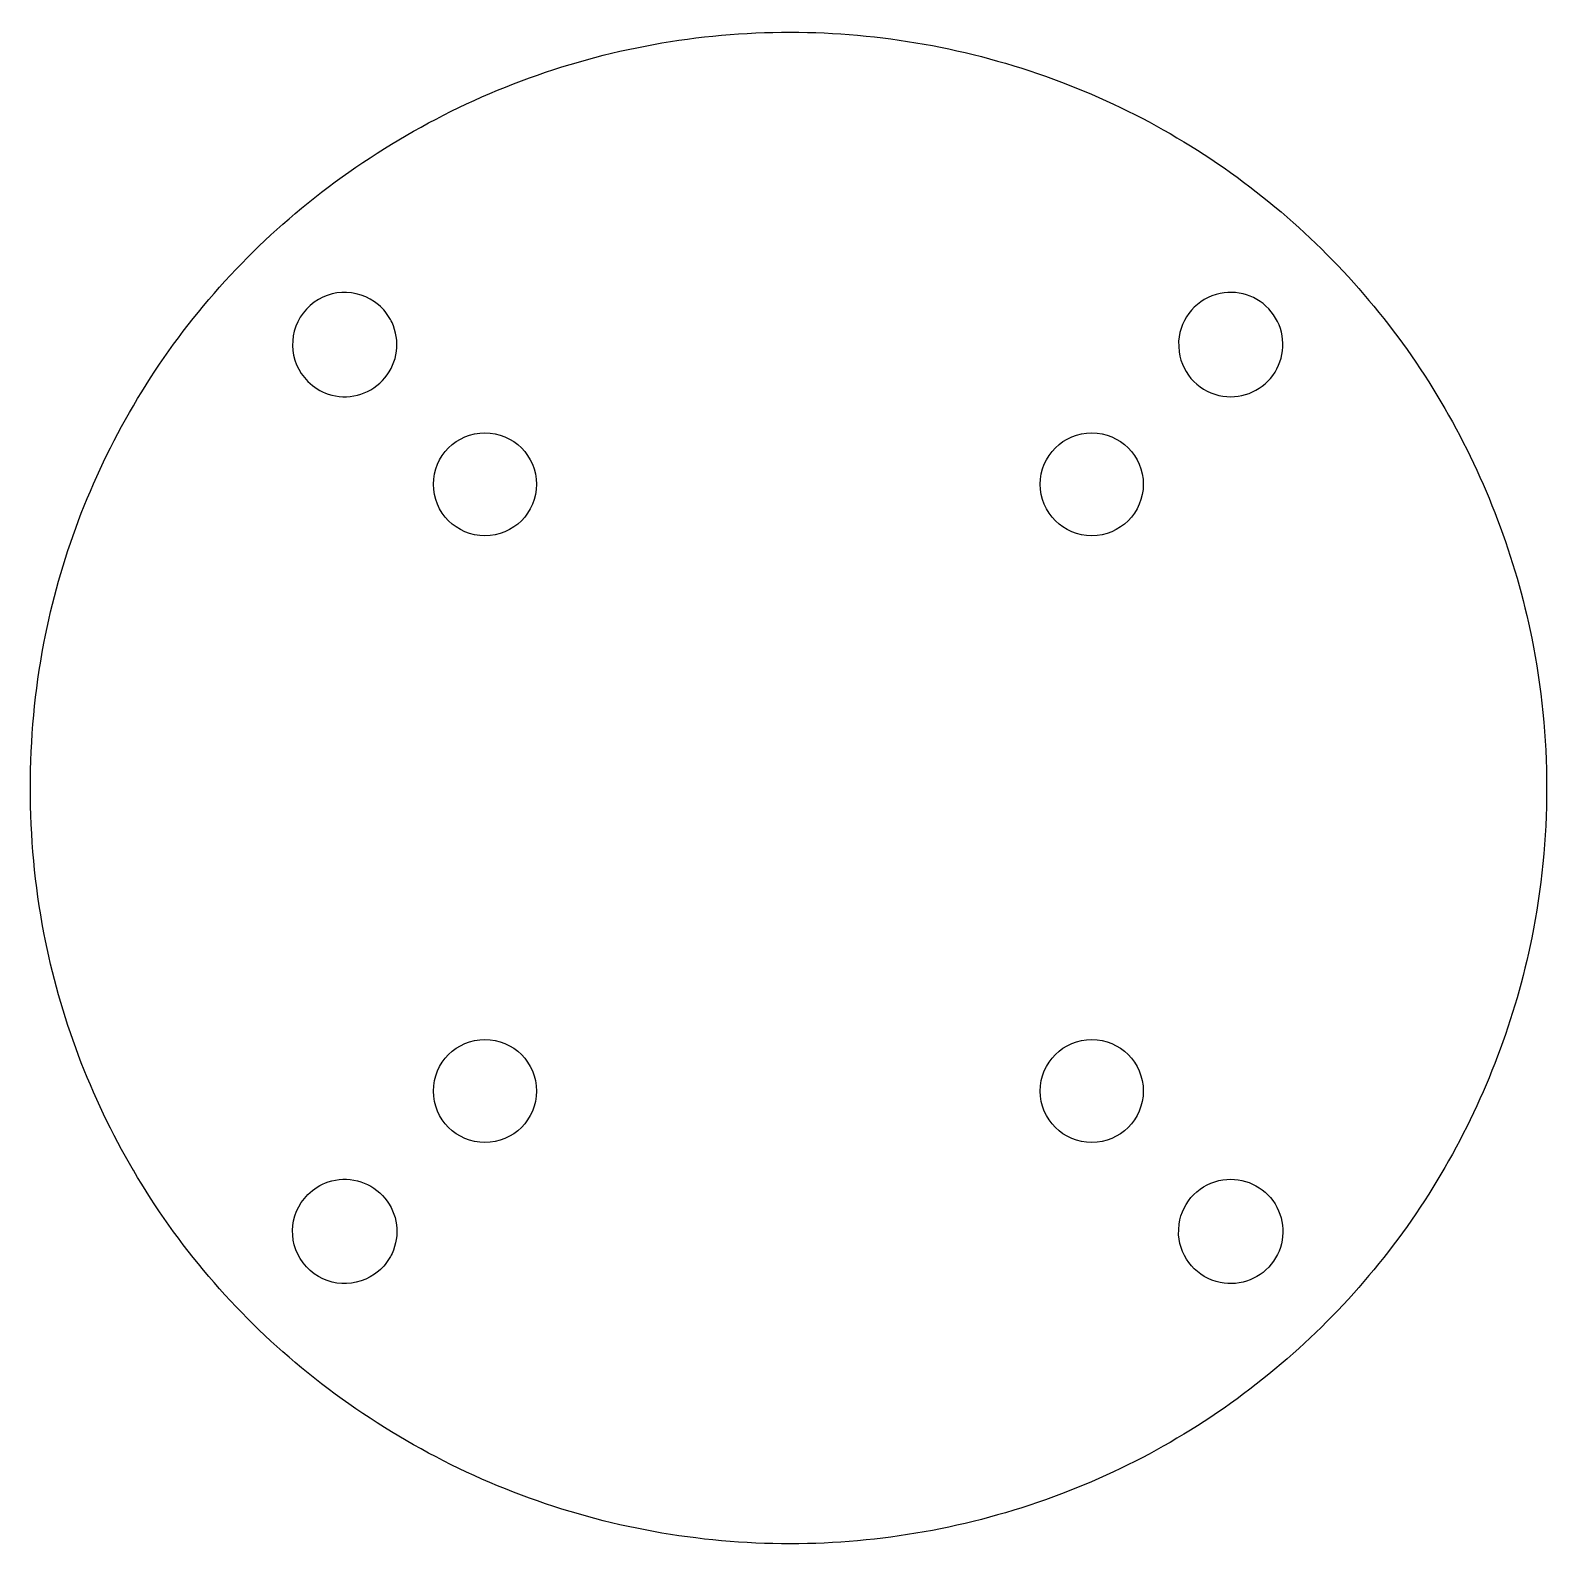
# Model space of a CAD drawing. Extents: x -261.2 to -172.8, y 129.8 to 218.1.
import ezdxf

# ---------------------------------------------------------------- set-up
doc = ezdxf.new("R2010")
doc.units = 0
doc.layers.add('DEFAULT', color=7, linetype='CONTINUOUS')

msp = doc.modelspace()

# ---------------------------------------------------------------- linework, layer by layer
at = {"layer": 'DEFAULT'}
for p, q in [((-194.274, 200.02, -0.013), (-194.25, 199.387, -0.013)), ((-194.274, 147.939, -0.013), (-194.25, 148.571, -0.013))]:
    msp.add_line(p, q, dxfattribs=at)
for centre in [(-234.691, 191.678, -0.013), (-199.336, 191.678, -0.013), (-234.691, 156.322, -0.013), (-199.336, 156.322, -0.013)]:
    msp.add_circle(centre, 3, dxfattribs=at)
at = {"layer": 'DEFAULT', "extrusion": (0, 0, -1)}
for centre, radius, start, end in [((216.897, 173.295, 0.013), 44.728, 70.76234, 91.26854), ((216.993, 173.201, 0.013), 44.825, 91.3886, 111.37945), ((216.683, 172.992, 0.013), 45.085, 50.477, 70.63257), ((216.58, 174.347, 0.013), 43.606, 111.42272, 131.03562), ((217.621, 174.221, 0.013), 43.54, 30.40706, 50.39922), ((216.766, 174.132, 0.013), 43.891, 131.03505, 149.9738), ((217.773, 174.276, 0.013), 43.381, 10.8206, 30.44575), ((217.152, 173.927, 0.013), 44.327, 149.9934, 168.55957), ((217.147, 174.151, 0.013), 44.02, 359.77701, 10.82821), ((217.028, 173.987, 0.013), 44.194, 168.60371, 180.0096), ((217.147, 173.808, 0.013), 44.02, 349.17179, 0.22299), ((217.028, 173.972, 0.013), 44.194, 179.9904, 191.39629), ((217.773, 173.682, 0.013), 43.381, 329.55425, 349.1794), ((217.152, 174.032, 0.013), 44.327, 191.44043, 210.0066), ((217.621, 173.738, 0.013), 43.54, 309.60078, 329.59294), ((216.766, 173.826, 0.013), 43.891, 210.0262, 228.96495), ((216.58, 173.612, 0.013), 43.606, 228.96438, 248.57728), ((216.683, 174.967, 0.013), 45.085, 289.36743, 309.523), ((216.993, 174.758, 0.013), 44.825, 248.62055, 268.6114), ((216.897, 174.664, 0.013), 44.728, 268.73146, 289.23766)]:
    msp.add_arc(centre, radius, start, end, dxfattribs=at)
at = {"layer": 'DEFAULT', "extrusion": (2.16208e-07, -4.68854e-08, 1)}
msp.add_arc((-242.86, 199.819, -0.013), 3.04, 49.42623, 225.00003, dxfattribs=at)
at = {"layer": 'DEFAULT', "extrusion": (-9.36131e-08, -1.37076e-07, 1)}
msp.add_arc((-191.241, 199.819, -0.013), 3.04, 101.49267, 176.20861, dxfattribs=at)
at = {"layer": 'DEFAULT', "extrusion": (-9.43469e-08, -1.60254e-07, 1)}
msp.add_arc((-191.241, 199.819, -0.013), 3.04, 261.44137, 101.49291, dxfattribs=at)
at = {"layer": 'DEFAULT', "extrusion": (3.15927e-07, 7.67869e-08, 1)}
msp.add_arc((-242.86, 199.819, -0.013), 3.04, 28.86567, 49.42626, dxfattribs=at)
at = {"layer": 'DEFAULT', "extrusion": (1.16982e-07, 5.52782e-08, 1)}
msp.add_arc((-242.86, 199.819, -0.013), 3.04, 251.66913, 21.01403, dxfattribs=at)
at = {"layer": 'DEFAULT', "extrusion": (2.53848e-08, -5.45944e-08, 1)}
msp.add_arc((-242.86, 199.819, -0.013), 3.04, 21.01403, 28.86568, dxfattribs=at)
at = {"layer": 'DEFAULT', "extrusion": (-4.16802e-08, -1.40839e-07, 1)}
msp.add_arc((-191.241, 199.819, -0.013), 3.04, 188.16184, 225, dxfattribs=at)
at = {"layer": 'DEFAULT', "extrusion": (1.30951e-07, -5.45891e-08, 1)}
msp.add_arc((-242.86, 199.819, -0.013), 3.04, 225, 251.66913, dxfattribs=at)
at = {"layer": 'DEFAULT', "extrusion": (-5.58856e-08, -1.59054e-07, 1)}
msp.add_arc((-191.241, 199.819, -0.013), 3.04, 225, 261.44139, dxfattribs=at)
at = {"layer": 'DEFAULT', "extrusion": (-1.16982e-07, 5.52782e-08, -1)}
msp.add_arc((242.86, 148.14, 0.013), 3.04, 71.66913, 201.01403, dxfattribs=at)
at = {"layer": 'DEFAULT', "extrusion": (5.58856e-08, -1.59054e-07, -1)}
msp.add_arc((191.241, 148.14, 0.013), 3.04, 45, 81.44139, dxfattribs=at)
at = {"layer": 'DEFAULT', "extrusion": (9.43469e-08, -1.60254e-07, -1)}
msp.add_arc((191.241, 148.14, 0.013), 3.04, 81.44137, 281.49291, dxfattribs=at)
at = {"layer": 'DEFAULT', "extrusion": (-2.16208e-07, -4.68854e-08, -1)}
msp.add_arc((242.86, 148.14, 0.013), 3.04, 229.42623, 45.00003, dxfattribs=at)
at = {"layer": 'DEFAULT', "extrusion": (-1.30951e-07, -5.45891e-08, -1)}
msp.add_arc((242.86, 148.14, 0.013), 3.04, 45, 71.66913, dxfattribs=at)
at = {"layer": 'DEFAULT', "extrusion": (4.16802e-08, -1.40839e-07, -1)}
msp.add_arc((191.241, 148.14, 0.013), 3.04, 8.16184, 45, dxfattribs=at)
at = {"layer": 'DEFAULT', "extrusion": (9.36131e-08, -1.37076e-07, -1)}
msp.add_arc((191.241, 148.14, 0.013), 3.04, 281.49267, 356.20861, dxfattribs=at)
at = {"layer": 'DEFAULT', "extrusion": (-3.15927e-07, 7.67869e-08, -1)}
msp.add_arc((242.86, 148.14, 0.013), 3.04, 208.86567, 229.42626, dxfattribs=at)
at = {"layer": 'DEFAULT', "extrusion": (-2.53848e-08, -5.45944e-08, -1)}
msp.add_arc((242.86, 148.14, 0.013), 3.04, 201.01403, 208.86568, dxfattribs=at)

doc.saveas('drawing.dxf')
